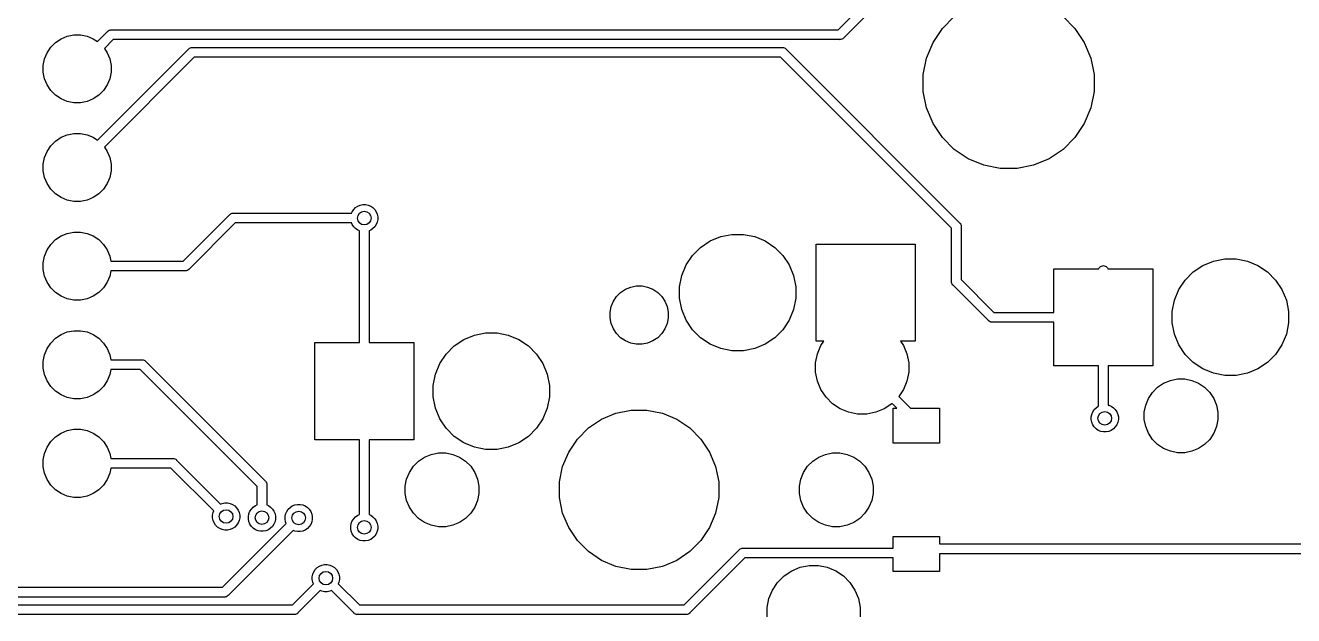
# Model space of a CAD drawing. Extents: x 70 to 347, y -163 to -55.
# Drawn here: x 87.84 to 120.53, y -89.68 to -74.47 of the extents above; entities that cross this region are included whole.
import ezdxf

# ---------------------------------------------------------------- set-up
doc = ezdxf.new("R2010")
doc.units = 0
doc.layers.add('BLACK', color=7, linetype='CONTINUOUS')

msp = doc.modelspace()

# ---------------------------------------------------------------- linework, layer by layer
at = {"layer": 'BLACK', "linetype": 'CONTINUOUS'}
for p, q in [((108.784, -74.5924), (110.399, -72.9772)), ((110.543, -73.1862), (108.928, -74.8014)), ((111.474, -74.5563), (111.78, -74.2498)), ((114.585, -74.2498), (114.891, -74.5563)), ((88.6128, -74.913), (88.7563, -74.8171)), ((88.7563, -74.8171), (88.9158, -74.7511)), ((88.9158, -74.7511), (89.0851, -74.7174)), ((89.0851, -74.7174), (89.2577, -74.7174)), ((89.2577, -74.7174), (89.427, -74.7511)), ((89.427, -74.7511), (89.5865, -74.8171)), ((89.5865, -74.8171), (89.6972, -74.8911)), ((89.6972, -74.8911), (89.955, -74.6333)), ((90.0995, -74.8424), (89.874, -75.0679)), ((89.955, -74.6333), (89.9589, -74.6286)), ((89.9589, -74.6286), (89.9636, -74.6247)), ((89.9636, -74.6247), (89.9779, -74.613)), ((89.9636, -74.6247), (89.9636, -74.6247)), ((89.9779, -74.613), (89.9996, -74.6014)), ((89.9779, -74.613), (89.9779, -74.613)), ((89.9779, -74.613), (89.9779, -74.613)), ((89.9996, -74.6014), (90.0232, -74.5942)), ((90.0232, -74.5942), (90.0416, -74.5924)), ((90.0416, -74.5924), (90.0477, -74.5918)), ((90.0416, -74.5924), (90.0416, -74.5924)), ((90.0477, -74.5918), (90.0538, -74.5924)), ((90.0538, -74.5924), (108.784, -74.5924)), ((108.829, -74.8424), (90.0995, -74.8424)), ((108.835, -74.843), (108.829, -74.8424)), ((108.842, -74.8424), (108.835, -74.843)), ((108.86, -74.8406), (108.842, -74.8424)), ((108.842, -74.8424), (108.842, -74.8424)), ((108.883, -74.8334), (108.86, -74.8406)), ((108.905, -74.8218), (108.883, -74.8334)), ((108.924, -74.8062), (108.905, -74.8218)), ((108.928, -74.8014), (108.924, -74.8062)), ((111.233, -74.9166), (111.474, -74.5563)), ((114.891, -74.5563), (115.132, -74.9166)), ((88.3288, -75.3381), (88.3948, -75.1786)), ((88.3948, -75.1786), (88.4907, -75.0351)), ((88.4907, -75.0351), (88.6128, -74.913)), ((89.6972, -77.4311), (92.045, -75.0834)), ((89.874, -75.0679), (89.948, -75.1786)), ((89.948, -75.1786), (90.014, -75.3381)), ((92.045, -75.0834), (92.0489, -75.0786)), ((92.0489, -75.0786), (92.0536, -75.0747)), ((92.0536, -75.0747), (92.0679, -75.063)), ((92.0536, -75.0747), (92.0536, -75.0747)), ((92.0679, -75.063), (92.0896, -75.0514)), ((92.0896, -75.0514), (92.1132, -75.0442)), ((92.1132, -75.0442), (92.1316, -75.0424)), ((92.1316, -75.0424), (92.1377, -75.0418)), ((92.1316, -75.0424), (92.1316, -75.0424)), ((92.1377, -75.0418), (92.1438, -75.0424)), ((92.1438, -75.0424), (107.345, -75.0424)), ((107.345, -75.0424), (107.352, -75.0418)), ((107.352, -75.0418), (107.358, -75.0424)), ((107.358, -75.0424), (107.358, -75.0424)), ((107.358, -75.0424), (107.376, -75.0442)), ((107.376, -75.0442), (107.4, -75.0514)), ((107.4, -75.0514), (107.421, -75.063)), ((107.421, -75.063), (107.44, -75.0786)), ((107.44, -75.0786), (107.444, -75.0834)), ((107.444, -75.0834), (111.917, -79.5557)), ((111.067, -75.317), (111.233, -74.9166)), ((115.132, -74.9166), (115.298, -75.317)), ((88.2951, -75.5074), (88.3288, -75.3381)), ((88.2951, -75.68), (88.2951, -75.5074)), ((92.1895, -75.2924), (89.874, -77.6079)), ((90.014, -75.3381), (90.0477, -75.5074)), ((90.0477, -75.5074), (90.0477, -75.68)), ((107.3, -75.2924), (92.1895, -75.2924)), ((111.708, -79.7002), (107.3, -75.2924)), ((110.982, -75.742), (111.067, -75.317)), ((115.298, -75.317), (115.382, -75.742)), ((88.3288, -75.8493), (88.2951, -75.68)), ((90.0477, -75.68), (90.014, -75.8493)), ((110.982, -76.1754), (110.982, -75.742)), ((115.382, -75.742), (115.382, -76.1754)), ((88.3948, -76.0088), (88.3288, -75.8493)), ((88.4907, -76.1523), (88.3948, -76.0088)), ((88.6128, -76.2744), (88.4907, -76.1523)), ((89.8521, -76.1523), (89.73, -76.2744)), ((89.948, -76.0088), (89.8521, -76.1523)), ((90.014, -75.8493), (89.948, -76.0088)), ((88.7563, -76.3703), (88.6128, -76.2744)), ((88.9158, -76.4363), (88.7563, -76.3703)), ((89.0851, -76.47), (88.9158, -76.4363)), ((89.2577, -76.47), (89.0851, -76.47)), ((89.427, -76.4363), (89.2577, -76.47)), ((89.5865, -76.3703), (89.427, -76.4363)), ((89.73, -76.2744), (89.5865, -76.3703)), ((111.067, -76.6004), (110.982, -76.1754)), ((115.382, -76.1754), (115.298, -76.6004)), ((111.233, -77.0008), (111.067, -76.6004)), ((115.298, -76.6004), (115.132, -77.0008)), ((111.474, -77.3611), (111.233, -77.0008)), ((115.132, -77.0008), (114.891, -77.3611)), ((88.4907, -77.5751), (88.6128, -77.453)), ((88.6128, -77.453), (88.7563, -77.3571)), ((88.7563, -77.3571), (88.9158, -77.2911)), ((88.9158, -77.2911), (89.0851, -77.2574)), ((89.0851, -77.2574), (89.2577, -77.2574)), ((89.2577, -77.2574), (89.427, -77.2911)), ((89.427, -77.2911), (89.5865, -77.3571)), ((89.5865, -77.3571), (89.6972, -77.4311)), ((111.78, -77.6676), (111.474, -77.3611)), ((114.891, -77.3611), (114.585, -77.6676)), ((88.3288, -77.8781), (88.3948, -77.7186)), ((88.3948, -77.7186), (88.4907, -77.5751)), ((89.874, -77.6079), (89.948, -77.7186)), ((89.948, -77.7186), (90.014, -77.8781)), ((112.14, -77.9083), (111.78, -77.6676)), ((114.585, -77.6676), (114.224, -77.9083)), ((88.2951, -78.0474), (88.3288, -77.8781)), ((88.2951, -78.22), (88.2951, -78.0474)), ((90.014, -77.8781), (90.0477, -78.0474)), ((90.0477, -78.0474), (90.0477, -78.22)), ((112.541, -78.0742), (112.14, -77.9083)), ((112.966, -78.1587), (112.541, -78.0742)), ((113.824, -78.0742), (113.399, -78.1587)), ((114.224, -77.9083), (113.824, -78.0742)), ((88.3288, -78.3893), (88.2951, -78.22)), ((88.3948, -78.5488), (88.3288, -78.3893)), ((90.014, -78.3893), (89.948, -78.5488)), ((90.0477, -78.22), (90.014, -78.3893)), ((113.399, -78.1587), (112.966, -78.1587)), ((88.4907, -78.6923), (88.3948, -78.5488)), ((88.6128, -78.8144), (88.4907, -78.6923)), ((89.8521, -78.6923), (89.73, -78.8144)), ((89.948, -78.5488), (89.8521, -78.6923)), ((88.7563, -78.9103), (88.6128, -78.8144)), ((88.9158, -78.9763), (88.7563, -78.9103)), ((89.0851, -79.01), (88.9158, -78.9763)), ((89.2577, -79.01), (89.0851, -79.01)), ((89.427, -78.9763), (89.2577, -79.01)), ((89.5865, -78.9103), (89.427, -78.9763)), ((89.73, -78.8144), (89.5865, -78.9103)), ((96.4066, -79.1281), (96.4703, -79.1017)), ((96.4703, -79.1017), (96.5379, -79.0883)), ((96.5379, -79.0883), (96.6069, -79.0883)), ((96.6069, -79.0883), (96.6745, -79.1017)), ((96.6745, -79.1017), (96.7382, -79.1281)), ((91.9056, -80.5487), (93.1001, -79.3542)), ((93.1001, -79.3542), (93.104, -79.3494)), ((93.104, -79.3494), (93.1087, -79.3455)), ((93.1087, -79.3455), (93.123, -79.3338)), ((93.1087, -79.3455), (93.1087, -79.3455)), ((93.123, -79.3338), (93.1447, -79.3222)), ((93.1447, -79.3222), (93.1683, -79.3151)), ((93.1683, -79.3151), (93.1867, -79.3133)), ((93.1867, -79.3133), (93.1928, -79.3126)), ((93.1867, -79.3133), (93.1867, -79.3133)), ((93.1928, -79.3126), (93.1989, -79.3133)), ((93.1989, -79.3133), (96.2453, -79.3133)), ((96.2453, -79.3133), (96.2622, -79.2725)), ((96.2622, -79.2725), (96.3005, -79.2151)), ((96.3005, -79.2151), (96.3493, -79.1664)), ((96.3493, -79.1664), (96.4066, -79.1281)), ((96.7382, -79.1281), (96.7955, -79.1664)), ((96.7955, -79.1664), (96.8443, -79.2151)), ((96.8443, -79.2151), (96.8826, -79.2725)), ((96.8826, -79.2725), (96.9089, -79.3362)), ((96.9089, -79.3362), (96.9224, -79.4038)), ((96.9224, -79.4038), (96.9224, -79.4727)), ((93.2446, -79.5633), (92.0501, -80.7577)), ((96.2453, -79.5633), (93.2446, -79.5633)), ((96.2622, -79.604), (96.2453, -79.5633)), ((96.3005, -79.6614), (96.2622, -79.604)), ((96.3493, -79.7101), (96.3005, -79.6614)), ((96.4066, -79.7484), (96.3493, -79.7101)), ((96.4474, -79.7653), (96.4066, -79.7484)), ((96.7382, -79.7484), (96.6974, -79.7653)), ((96.7955, -79.7101), (96.7382, -79.7484)), ((96.8443, -79.6614), (96.7955, -79.7101)), ((96.8826, -79.604), (96.8443, -79.6614)), ((96.9089, -79.5403), (96.8826, -79.604)), ((96.9224, -79.4727), (96.9089, -79.5403)), ((111.708, -81.0673), (111.708, -79.7002)), ((111.917, -79.5557), (111.921, -79.5596)), ((111.921, -79.5596), (111.925, -79.5644)), ((111.925, -79.5644), (111.937, -79.5787)), ((111.937, -79.5787), (111.939, -79.5826)), ((111.939, -79.5826), (111.949, -79.6004)), ((111.949, -79.6004), (111.956, -79.6239)), ((111.956, -79.6239), (111.958, -79.6423)), ((111.958, -79.6423), (111.958, -79.6423)), ((111.958, -79.6423), (111.958, -79.6485)), ((111.958, -79.6485), (111.958, -79.6546)), ((111.958, -79.6546), (111.958, -81.0217)), ((88.4907, -80.1151), (88.6128, -79.993)), ((88.6128, -79.993), (88.7563, -79.8971)), ((88.7563, -79.8971), (88.9158, -79.8311)), ((88.9158, -79.8311), (89.0851, -79.7974)), ((89.0851, -79.7974), (89.2577, -79.7974)), ((89.2577, -79.7974), (89.427, -79.8311)), ((89.427, -79.8311), (89.5865, -79.8971)), ((89.5865, -79.8971), (89.73, -79.993)), ((89.73, -79.993), (89.8521, -80.1151)), ((96.4474, -82.6462), (96.4474, -79.7653)), ((96.6974, -79.7653), (96.6974, -82.6462)), ((105.241, -80.1911), (105.487, -80.0269)), ((105.487, -80.0269), (105.76, -79.9138)), ((105.76, -79.9138), (106.05, -79.8562)), ((106.05, -79.8562), (106.345, -79.8562)), ((106.345, -79.8562), (106.635, -79.9138)), ((106.635, -79.9138), (106.908, -80.0269)), ((106.908, -80.0269), (107.154, -80.1911)), ((88.3288, -80.4181), (88.3948, -80.2586)), ((88.3948, -80.2586), (88.4907, -80.1151)), ((89.8521, -80.1151), (89.948, -80.2586)), ((89.948, -80.2586), (90.014, -80.4181)), ((104.868, -80.6457), (105.032, -80.4)), ((105.032, -80.4), (105.241, -80.1911)), ((107.154, -80.1911), (107.363, -80.4)), ((107.363, -80.4), (107.527, -80.6457)), ((108.224, -82.6062), (108.224, -80.1062)), ((108.224, -80.1062), (110.774, -80.1062)), ((110.774, -80.1062), (110.774, -82.6062)), ((88.2951, -80.5874), (88.3288, -80.4181)), ((88.2951, -80.76), (88.2951, -80.5874)), ((90.014, -80.4181), (90.04, -80.5487)), ((90.04, -80.5487), (91.9056, -80.5487)), ((104.755, -80.9187), (104.868, -80.6457)), ((107.527, -80.6457), (107.64, -80.9187)), ((114.347, -81.8662), (114.347, -80.7412)), ((114.347, -80.7412), (115.506, -80.7412)), ((115.506, -80.7402), (115.518, -80.7185)), ((115.506, -80.7412), (115.506, -80.7402)), ((115.518, -80.7185), (115.534, -80.6994)), ((115.534, -80.6994), (115.553, -80.6838)), ((115.553, -80.6838), (115.574, -80.6722)), ((115.574, -80.6722), (115.598, -80.6651)), ((115.598, -80.6651), (115.622, -80.6626)), ((115.622, -80.6626), (115.647, -80.6651)), ((115.647, -80.6651), (115.67, -80.6722)), ((115.67, -80.6722), (115.692, -80.6838)), ((115.692, -80.6838), (115.711, -80.6994)), ((115.711, -80.6994), (115.727, -80.7185)), ((115.727, -80.7185), (115.738, -80.7402)), ((115.738, -80.7402), (115.739, -80.7412)), ((115.739, -80.7412), (116.897, -80.7412)), ((116.897, -80.7412), (116.897, -83.2412)), ((117.941, -80.8261), (118.187, -80.6619)), ((118.187, -80.6619), (118.46, -80.5488)), ((118.46, -80.5488), (118.75, -80.4912)), ((118.75, -80.4912), (119.045, -80.4912)), ((119.045, -80.4912), (119.335, -80.5488)), ((119.335, -80.5488), (119.608, -80.6619)), ((119.608, -80.6619), (119.854, -80.8261)), ((88.3288, -80.9293), (88.2951, -80.76)), ((88.3948, -81.0888), (88.3288, -80.9293)), ((90.014, -80.9293), (89.948, -81.0888)), ((90.04, -80.7987), (90.014, -80.9293)), ((91.9512, -80.7987), (90.04, -80.7987)), ((91.9573, -80.7993), (91.9512, -80.7987)), ((91.9635, -80.7987), (91.9573, -80.7993)), ((91.9818, -80.7969), (91.9635, -80.7987)), ((91.9635, -80.7987), (91.9635, -80.7987)), ((92.0054, -80.7897), (91.9818, -80.7969)), ((92.0271, -80.7781), (92.0054, -80.7897)), ((92.0462, -80.7625), (92.0271, -80.7781)), ((92.0501, -80.7577), (92.0462, -80.7625)), ((104.697, -81.2085), (104.755, -80.9187)), ((107.64, -80.9187), (107.697, -81.2085)), ((111.707, -81.0735), (111.708, -81.0673)), ((111.958, -81.0217), (112.802, -81.8662)), ((117.568, -81.2807), (117.732, -81.035)), ((117.732, -81.035), (117.941, -80.8261)), ((119.854, -80.8261), (120.063, -81.035)), ((120.063, -81.035), (120.227, -81.2807)), ((88.4907, -81.2323), (88.3948, -81.0888)), ((88.6128, -81.3544), (88.4907, -81.2323)), ((88.7563, -81.4503), (88.6128, -81.3544)), ((89.73, -81.3544), (89.5865, -81.4503)), ((89.8521, -81.2323), (89.73, -81.3544)), ((89.948, -81.0888), (89.8521, -81.2323)), ((103.075, -81.4581), (103.179, -81.3536)), ((103.179, -81.3536), (103.302, -81.2716)), ((103.302, -81.2716), (103.439, -81.215)), ((103.439, -81.215), (103.584, -81.1862)), ((103.584, -81.1862), (103.731, -81.1862)), ((103.731, -81.1862), (103.876, -81.215)), ((103.876, -81.215), (104.013, -81.2716)), ((104.013, -81.2716), (104.135, -81.3536)), ((104.135, -81.3536), (104.24, -81.4581)), ((104.697, -81.5039), (104.697, -81.2085)), ((107.697, -81.2085), (107.697, -81.5039)), ((111.708, -81.0796), (111.707, -81.0735)), ((111.709, -81.098), (111.708, -81.0796)), ((111.708, -81.0796), (111.708, -81.0796)), ((111.717, -81.1215), (111.709, -81.098)), ((111.728, -81.1432), (111.717, -81.1215)), ((111.744, -81.1623), (111.728, -81.1432)), ((111.749, -81.1662), (111.744, -81.1623)), ((112.658, -82.0753), (111.749, -81.1662)), ((117.455, -81.5537), (117.568, -81.2807)), ((120.227, -81.2807), (120.34, -81.5537)), ((88.9158, -81.5163), (88.7563, -81.4503)), ((89.0851, -81.55), (88.9158, -81.5163)), ((89.2577, -81.55), (89.0851, -81.55)), ((89.427, -81.5163), (89.2577, -81.55)), ((89.5865, -81.4503), (89.427, -81.5163)), ((102.907, -81.8623), (102.936, -81.7174)), ((102.936, -81.7174), (102.993, -81.5809)), ((102.993, -81.5809), (103.075, -81.4581)), ((104.24, -81.4581), (104.322, -81.5809)), ((104.322, -81.5809), (104.379, -81.7174)), ((104.379, -81.7174), (104.407, -81.8623)), ((104.755, -81.7937), (104.697, -81.5039)), ((107.697, -81.5039), (107.64, -81.7937)), ((117.397, -81.8435), (117.455, -81.5537)), ((120.34, -81.5537), (120.397, -81.8435)), ((102.907, -82.0101), (102.907, -81.8623)), ((102.936, -82.155), (102.907, -82.0101)), ((104.407, -82.0101), (104.379, -82.155)), ((104.407, -81.8623), (104.407, -82.0101)), ((104.868, -82.0667), (104.755, -81.7937)), ((107.64, -81.7937), (107.527, -82.0667)), ((112.802, -81.8662), (114.347, -81.8662)), ((117.397, -82.1389), (117.397, -81.8435)), ((120.397, -81.8435), (120.397, -82.1389)), ((88.7563, -82.4371), (88.9158, -82.3711)), ((88.9158, -82.3711), (89.0851, -82.3374)), ((89.0851, -82.3374), (89.2577, -82.3374)), ((89.2577, -82.3374), (89.427, -82.3711)), ((89.427, -82.3711), (89.5865, -82.4371)), ((102.993, -82.2915), (102.936, -82.155)), ((103.075, -82.4143), (102.993, -82.2915)), ((104.322, -82.2915), (104.24, -82.4143)), ((104.379, -82.155), (104.322, -82.2915)), ((105.032, -82.3124), (104.868, -82.0667)), ((105.241, -82.5213), (105.032, -82.3124)), ((107.363, -82.3124), (107.154, -82.5213)), ((107.527, -82.0667), (107.363, -82.3124)), ((112.662, -82.08), (112.658, -82.0753)), ((112.666, -82.0839), (112.662, -82.08)), ((112.681, -82.0956), (112.666, -82.0839)), ((112.666, -82.0839), (112.666, -82.0839)), ((112.702, -82.1072), (112.681, -82.0956)), ((112.726, -82.1144), (112.702, -82.1072)), ((112.744, -82.1162), (112.726, -82.1144)), ((112.75, -82.1168), (112.744, -82.1162)), ((112.744, -82.1162), (112.744, -82.1162)), ((112.756, -82.1162), (112.75, -82.1168)), ((114.347, -82.1162), (112.756, -82.1162)), ((114.347, -83.2412), (114.347, -82.1162)), ((117.455, -82.4287), (117.397, -82.1389)), ((120.397, -82.1389), (120.34, -82.4287)), ((88.3948, -82.7986), (88.4907, -82.6551)), ((88.4907, -82.6551), (88.6128, -82.533)), ((88.6128, -82.533), (88.7563, -82.4371)), ((89.5865, -82.4371), (89.73, -82.533)), ((89.73, -82.533), (89.8521, -82.6551)), ((89.8521, -82.6551), (89.948, -82.7986)), ((95.2974, -85.1462), (95.2974, -82.6462)), ((95.2974, -82.6462), (96.4474, -82.6462)), ((96.6974, -82.6462), (97.8474, -82.6462)), ((97.8474, -82.6462), (97.8474, -85.1462)), ((98.8912, -82.7311), (99.1369, -82.5669)), ((99.1369, -82.5669), (99.4099, -82.4538)), ((99.4099, -82.4538), (99.6997, -82.3962)), ((99.6997, -82.3962), (99.9951, -82.3962)), ((99.9951, -82.3962), (100.285, -82.4538)), ((100.285, -82.4538), (100.558, -82.5669)), ((100.558, -82.5669), (100.804, -82.7311)), ((103.179, -82.5188), (103.075, -82.4143)), ((103.302, -82.6008), (103.179, -82.5188)), ((103.439, -82.6574), (103.302, -82.6008)), ((103.584, -82.6862), (103.439, -82.6574)), ((103.731, -82.6862), (103.584, -82.6862)), ((103.876, -82.6574), (103.731, -82.6862)), ((104.013, -82.6008), (103.876, -82.6574)), ((104.135, -82.5188), (104.013, -82.6008)), ((104.24, -82.4143), (104.135, -82.5188)), ((105.487, -82.6855), (105.241, -82.5213)), ((105.76, -82.7986), (105.487, -82.6855)), ((106.908, -82.6855), (106.635, -82.7986)), ((107.154, -82.5213), (106.908, -82.6855)), ((108.419, -82.6062), (108.224, -82.6062)), ((108.344, -82.7178), (108.419, -82.6062)), ((110.774, -82.6062), (110.396, -82.6062)), ((110.396, -82.6062), (110.471, -82.7178)), ((117.568, -82.7017), (117.455, -82.4287)), ((117.732, -82.9474), (117.568, -82.7017)), ((120.227, -82.7017), (120.063, -82.9474)), ((120.34, -82.4287), (120.227, -82.7017)), ((88.2951, -83.1274), (88.3288, -82.9581)), ((88.3288, -82.9581), (88.3948, -82.7986)), ((89.948, -82.7986), (90.014, -82.9581)), ((90.014, -82.9581), (90.04, -83.0887)), ((98.5181, -83.1857), (98.6823, -82.94)), ((98.6823, -82.94), (98.8912, -82.7311)), ((100.804, -82.7311), (101.013, -82.94)), ((101.013, -82.94), (101.177, -83.1857)), ((106.05, -82.8562), (105.76, -82.7986)), ((106.345, -82.8562), (106.05, -82.8562)), ((106.635, -82.7986), (106.345, -82.8562)), ((108.207, -83.168), (108.254, -82.9362)), ((108.254, -82.9362), (108.344, -82.7178)), ((110.471, -82.7178), (110.561, -82.9362)), ((110.561, -82.9362), (110.607, -83.168)), ((117.941, -83.1563), (117.732, -82.9474)), ((120.063, -82.9474), (119.854, -83.1563)), ((88.2951, -83.3), (88.2951, -83.1274)), ((88.3288, -83.4693), (88.2951, -83.3)), ((90.04, -83.3387), (90.014, -83.4693)), ((90.04, -83.0887), (90.8417, -83.0887)), ((90.7961, -83.3387), (90.04, -83.3387)), ((93.8104, -86.353), (90.7961, -83.3387)), ((90.8417, -83.0887), (90.8478, -83.0881)), ((90.8478, -83.0881), (90.854, -83.0887)), ((90.854, -83.0887), (90.854, -83.0887)), ((90.854, -83.0887), (90.8724, -83.0905)), ((90.8724, -83.0905), (90.8959, -83.0977)), ((90.8959, -83.0977), (90.9176, -83.1093)), ((90.9176, -83.1093), (90.9367, -83.1249)), ((90.9367, -83.1249), (90.9406, -83.1297)), ((90.9406, -83.1297), (94.0194, -86.2085)), ((98.405, -83.4587), (98.5181, -83.1857)), ((101.177, -83.1857), (101.29, -83.4587)), ((108.207, -83.4044), (108.207, -83.168)), ((110.607, -83.168), (110.607, -83.4044)), ((115.497, -83.2412), (114.347, -83.2412)), ((115.497, -84.2828), (115.497, -83.2412)), ((116.897, -83.2412), (115.747, -83.2412)), ((115.747, -83.2412), (115.747, -84.2554)), ((118.187, -83.3205), (117.941, -83.1563)), ((118.46, -83.4336), (118.187, -83.3205)), ((119.608, -83.3205), (119.335, -83.4336)), ((119.854, -83.1563), (119.608, -83.3205)), ((88.3948, -83.6288), (88.3288, -83.4693)), ((88.4907, -83.7723), (88.3948, -83.6288)), ((89.948, -83.6288), (89.8521, -83.7723)), ((90.014, -83.4693), (89.948, -83.6288)), ((98.3474, -83.7485), (98.405, -83.4587)), ((101.29, -83.4587), (101.347, -83.7485)), ((108.254, -83.6362), (108.207, -83.4044)), ((108.344, -83.8546), (108.254, -83.6362)), ((110.561, -83.6362), (110.471, -83.8546)), ((110.607, -83.4044), (110.561, -83.6362)), ((117.177, -83.6893), (117.35, -83.6177)), ((117.35, -83.6177), (117.534, -83.5812)), ((117.534, -83.5812), (117.721, -83.5812)), ((117.721, -83.5812), (117.905, -83.6177)), ((117.905, -83.6177), (118.077, -83.6893)), ((118.75, -83.4912), (118.46, -83.4336)), ((119.045, -83.4912), (118.75, -83.4912)), ((119.335, -83.4336), (119.045, -83.4912)), ((88.6128, -83.8944), (88.4907, -83.7723)), ((88.7563, -83.9903), (88.6128, -83.8944)), ((88.9158, -84.0563), (88.7563, -83.9903)), ((89.5865, -83.9903), (89.427, -84.0563)), ((89.73, -83.8944), (89.5865, -83.9903)), ((89.8521, -83.7723), (89.73, -83.8944)), ((98.3474, -84.0439), (98.3474, -83.7485)), ((101.347, -83.7485), (101.347, -84.0439)), ((108.475, -84.0512), (108.344, -83.8546)), ((110.471, -83.8546), (110.351, -84.0341)), ((116.786, -84.0812), (116.889, -83.9256)), ((116.889, -83.9256), (117.022, -83.7933)), ((117.022, -83.7933), (117.177, -83.6893)), ((118.077, -83.6893), (118.233, -83.7933)), ((118.233, -83.7933), (118.365, -83.9256)), ((118.365, -83.9256), (118.469, -84.0812)), ((89.0851, -84.09), (88.9158, -84.0563)), ((89.2577, -84.09), (89.0851, -84.09)), ((89.427, -84.0563), (89.2577, -84.09)), ((98.405, -84.3337), (98.3474, -84.0439)), ((98.5181, -84.6067), (98.405, -84.3337)), ((101.29, -84.3337), (101.177, -84.6067)), ((101.347, -84.0439), (101.29, -84.3337)), ((108.642, -84.2183), (108.475, -84.0512)), ((108.839, -84.3496), (108.642, -84.2183)), ((110.172, -84.2183), (109.976, -84.3496)), ((110.177, -84.2137), (110.172, -84.2183)), ((110.299, -84.3362), (110.177, -84.2137)), ((110.201, -85.2362), (110.201, -84.3362)), ((110.201, -84.3362), (110.299, -84.3362)), ((110.351, -84.0341), (110.653, -84.3362)), ((110.653, -84.3362), (111.401, -84.3362)), ((111.401, -84.3362), (111.401, -85.2362)), ((115.387, -84.3716), (115.436, -84.3228)), ((115.436, -84.3228), (115.493, -84.2845)), ((115.493, -84.2845), (115.497, -84.2828)), ((115.747, -84.2554), (115.761, -84.2582)), ((115.761, -84.2582), (115.825, -84.2845)), ((115.825, -84.2845), (115.882, -84.3228)), ((115.882, -84.3228), (115.931, -84.3716)), ((116.677, -84.4376), (116.714, -84.2541)), ((116.714, -84.2541), (116.786, -84.0812)), ((118.469, -84.0812), (118.541, -84.2541)), ((118.541, -84.2541), (118.577, -84.4376)), ((98.6823, -84.8524), (98.5181, -84.6067)), ((101.177, -84.6067), (101.013, -84.8524)), ((102.351, -84.8439), (102.686, -84.6195)), ((102.686, -84.6195), (103.059, -84.465)), ((103.059, -84.465), (103.455, -84.3862)), ((103.455, -84.3862), (103.859, -84.3862)), ((103.859, -84.3862), (104.255, -84.465)), ((104.255, -84.465), (104.628, -84.6195)), ((104.628, -84.6195), (104.964, -84.8439)), ((109.057, -84.4401), (108.839, -84.3496)), ((109.289, -84.4862), (109.057, -84.4401)), ((109.526, -84.4862), (109.289, -84.4862)), ((109.757, -84.4401), (109.526, -84.4862)), ((109.976, -84.3496), (109.757, -84.4401)), ((115.309, -84.5602), (115.322, -84.4926)), ((115.309, -84.6292), (115.309, -84.5602)), ((115.322, -84.6968), (115.309, -84.6292)), ((115.322, -84.4926), (115.349, -84.4289)), ((115.349, -84.4289), (115.387, -84.3716)), ((115.931, -84.3716), (115.969, -84.4289)), ((115.969, -84.4289), (115.995, -84.4926)), ((115.995, -84.4926), (116.009, -84.5602)), ((116.009, -84.6292), (115.995, -84.6968)), ((116.009, -84.5602), (116.009, -84.6292)), ((116.677, -84.6248), (116.677, -84.4376)), ((116.714, -84.8083), (116.677, -84.6248)), ((118.577, -84.6248), (118.541, -84.8083)), ((118.577, -84.4376), (118.577, -84.6248)), ((88.6128, -85.073), (88.7563, -84.9771)), ((88.7563, -84.9771), (88.9158, -84.9111)), ((88.9158, -84.9111), (89.0851, -84.8774)), ((89.0851, -84.8774), (89.2577, -84.8774)), ((89.2577, -84.8774), (89.427, -84.9111)), ((89.427, -84.9111), (89.5865, -84.9771)), ((89.5865, -84.9771), (89.73, -85.073)), ((98.8912, -85.0613), (98.6823, -84.8524)), ((101.013, -84.8524), (100.804, -85.0613)), ((102.065, -85.1294), (102.351, -84.8439)), ((104.964, -84.8439), (105.25, -85.1294)), ((115.349, -84.7605), (115.322, -84.6968)), ((115.387, -84.8178), (115.349, -84.7605)), ((115.436, -84.8666), (115.387, -84.8178)), ((115.493, -84.9049), (115.436, -84.8666)), ((115.557, -84.9313), (115.493, -84.9049)), ((115.624, -84.9447), (115.557, -84.9313)), ((115.693, -84.9447), (115.624, -84.9447)), ((115.761, -84.9313), (115.693, -84.9447)), ((115.825, -84.9049), (115.761, -84.9313)), ((115.882, -84.8666), (115.825, -84.9049)), ((115.931, -84.8178), (115.882, -84.8666)), ((115.969, -84.7605), (115.931, -84.8178)), ((115.995, -84.6968), (115.969, -84.7605)), ((116.786, -84.9812), (116.714, -84.8083)), ((116.889, -85.1368), (116.786, -84.9812)), ((118.469, -84.9812), (118.365, -85.1368)), ((118.541, -84.8083), (118.469, -84.9812)), ((88.3948, -85.3386), (88.4907, -85.1951)), ((88.4907, -85.1951), (88.6128, -85.073)), ((89.73, -85.073), (89.8521, -85.1951)), ((89.8521, -85.1951), (89.948, -85.3386)), ((96.4474, -85.1462), (95.2974, -85.1462)), ((96.4474, -87.0759), (96.4474, -85.1462)), ((97.8474, -85.1462), (96.6974, -85.1462)), ((96.6974, -85.1462), (96.6974, -87.0759)), ((99.1369, -85.2255), (98.8912, -85.0613)), ((99.4099, -85.3386), (99.1369, -85.2255)), ((100.558, -85.2255), (100.285, -85.3386)), ((100.804, -85.0613), (100.558, -85.2255)), ((101.841, -85.4652), (102.065, -85.1294)), ((105.25, -85.1294), (105.474, -85.4652)), ((111.401, -85.2362), (110.201, -85.2362)), ((117.022, -85.2691), (116.889, -85.1368)), ((117.177, -85.3731), (117.022, -85.2691)), ((118.233, -85.2691), (118.077, -85.3731)), ((118.365, -85.1368), (118.233, -85.2691)), ((88.2951, -85.6674), (88.3288, -85.4981)), ((88.3288, -85.4981), (88.3948, -85.3386)), ((89.948, -85.3386), (90.014, -85.4981)), ((90.014, -85.4981), (90.04, -85.6287)), ((90.04, -85.6287), (91.6357, -85.6287)), ((91.6357, -85.6287), (91.6418, -85.6281)), ((91.6418, -85.6281), (91.648, -85.6287)), ((91.648, -85.6287), (91.648, -85.6287)), ((91.648, -85.6287), (91.6663, -85.6305)), ((91.6663, -85.6305), (91.6899, -85.6377)), ((91.6899, -85.6377), (91.7116, -85.6493)), ((97.9718, -85.6983), (98.1274, -85.5943)), ((98.1274, -85.5943), (98.3003, -85.5227)), ((98.3003, -85.5227), (98.4838, -85.4862)), ((98.4838, -85.4862), (98.671, -85.4862)), ((98.671, -85.4862), (98.8545, -85.5227)), ((98.8545, -85.5227), (99.0274, -85.5943)), ((99.0274, -85.5943), (99.183, -85.6983)), ((99.6997, -85.3962), (99.4099, -85.3386)), ((99.9951, -85.3962), (99.6997, -85.3962)), ((100.285, -85.3386), (99.9951, -85.3962)), ((101.686, -85.8382), (101.841, -85.4652)), ((105.474, -85.4652), (105.629, -85.8382)), ((108.132, -85.6983), (108.287, -85.5943)), ((108.287, -85.5943), (108.46, -85.5227)), ((108.46, -85.5227), (108.644, -85.4862)), ((108.644, -85.4862), (108.831, -85.4862)), ((108.831, -85.4862), (109.015, -85.5227)), ((109.015, -85.5227), (109.187, -85.5943)), ((109.187, -85.5943), (109.343, -85.6983)), ((117.35, -85.4447), (117.177, -85.3731)), ((117.534, -85.4812), (117.35, -85.4447)), ((117.721, -85.4812), (117.534, -85.4812)), ((117.905, -85.4447), (117.721, -85.4812)), ((118.077, -85.3731), (117.905, -85.4447)), ((88.2951, -85.84), (88.2951, -85.6674)), ((88.3288, -86.0093), (88.2951, -85.84)), ((90.04, -85.8787), (90.014, -86.0093)), ((91.5901, -85.8787), (90.04, -85.8787)), ((92.6916, -86.9803), (91.5901, -85.8787)), ((91.7116, -85.6493), (91.7306, -85.6649)), ((91.7306, -85.6649), (91.7346, -85.6697)), ((91.7346, -85.6697), (92.8684, -86.8035)), ((97.7355, -85.9862), (97.8395, -85.8306)), ((97.8395, -85.8306), (97.9718, -85.6983)), ((99.183, -85.6983), (99.3153, -85.8306)), ((99.3153, -85.8306), (99.4193, -85.9862)), ((101.607, -86.2343), (101.686, -85.8382)), ((105.629, -85.8382), (105.707, -86.2343)), ((107.896, -85.9862), (107.999, -85.8306)), ((107.999, -85.8306), (108.132, -85.6983)), ((109.343, -85.6983), (109.475, -85.8306)), ((109.475, -85.8306), (109.579, -85.9862)), ((88.3948, -86.1688), (88.3288, -86.0093)), ((88.4907, -86.3123), (88.3948, -86.1688)), ((89.948, -86.1688), (89.8521, -86.3123)), ((90.014, -86.0093), (89.948, -86.1688)), ((94.0194, -86.2085), (94.0242, -86.2124)), ((94.0242, -86.2124), (94.0281, -86.2172)), ((94.0281, -86.2172), (94.0281, -86.2172)), ((94.0281, -86.2172), (94.038, -86.2293)), ((94.038, -86.2293), (94.0398, -86.2314)), ((94.0398, -86.2314), (94.0514, -86.2532)), ((94.0514, -86.2532), (94.0586, -86.2767)), ((94.0586, -86.2767), (94.0604, -86.2951)), ((94.0604, -86.2951), (94.0604, -86.2951)), ((94.0604, -86.2951), (94.061, -86.3012)), ((94.061, -86.3012), (94.0604, -86.3074)), ((97.6274, -86.3426), (97.6639, -86.1591)), ((97.6639, -86.1591), (97.7355, -85.9862)), ((99.4193, -85.9862), (99.4909, -86.1591)), ((99.4909, -86.1591), (99.5274, -86.3426)), ((101.607, -86.6381), (101.607, -86.2343)), ((105.707, -86.2343), (105.707, -86.6381)), ((107.787, -86.3426), (107.824, -86.1591)), ((107.824, -86.1591), (107.896, -85.9862)), ((109.579, -85.9862), (109.651, -86.1591)), ((109.651, -86.1591), (109.687, -86.3426)), ((88.6128, -86.4344), (88.4907, -86.3123)), ((88.7563, -86.5303), (88.6128, -86.4344)), ((88.9158, -86.5963), (88.7563, -86.5303)), ((89.0851, -86.63), (88.9158, -86.5963)), ((89.427, -86.5963), (89.2577, -86.63)), ((89.5865, -86.5303), (89.427, -86.5963)), ((89.73, -86.4344), (89.5865, -86.5303)), ((89.8521, -86.3123), (89.73, -86.4344)), ((93.8104, -86.8266), (93.8104, -86.353)), ((94.0604, -86.3074), (94.0604, -86.8266)), ((97.6274, -86.5298), (97.6274, -86.3426)), ((97.6639, -86.7133), (97.6274, -86.5298)), ((99.5274, -86.5298), (99.4909, -86.7133)), ((99.5274, -86.3426), (99.5274, -86.5298)), ((107.787, -86.5298), (107.787, -86.3426)), ((107.824, -86.7133), (107.787, -86.5298)), ((109.687, -86.5298), (109.651, -86.7133)), ((109.687, -86.3426), (109.687, -86.5298)), ((89.2577, -86.63), (89.0851, -86.63)), ((92.8684, -86.8035), (92.9092, -86.7866)), ((92.9092, -86.7866), (92.9768, -86.7731)), ((92.9768, -86.7731), (93.0457, -86.7731)), ((93.0457, -86.7731), (93.1134, -86.7866)), ((93.1134, -86.7866), (93.1771, -86.813)), ((93.1771, -86.813), (93.2344, -86.8513)), ((93.2344, -86.8513), (93.2831, -86.9)), ((93.2831, -86.9), (93.3214, -86.9574)), ((93.6252, -86.9878), (93.6635, -86.9305)), ((93.6635, -86.9305), (93.7123, -86.8818)), ((93.7123, -86.8818), (93.7696, -86.8435)), ((93.7696, -86.8435), (93.8104, -86.8266)), ((94.0604, -86.8266), (94.1012, -86.8435)), ((94.1012, -86.8435), (94.1585, -86.8818)), ((94.1585, -86.8818), (94.2072, -86.9305)), ((94.2072, -86.9305), (94.2455, -86.9878)), ((94.5722, -86.9954), (94.6105, -86.9381)), ((94.6105, -86.9381), (94.6593, -86.8893)), ((94.6593, -86.8893), (94.7166, -86.851)), ((94.7166, -86.851), (94.7803, -86.8247)), ((94.7803, -86.8247), (94.8479, -86.8112)), ((94.8479, -86.8112), (94.9169, -86.8112)), ((94.9169, -86.8112), (94.9845, -86.8247)), ((94.9845, -86.8247), (95.0482, -86.851)), ((95.0482, -86.851), (95.1055, -86.8893)), ((95.1055, -86.8893), (95.1543, -86.9381)), ((95.1543, -86.9381), (95.1926, -86.9954)), ((97.7355, -86.8862), (97.6639, -86.7133)), ((97.8395, -87.0418), (97.7355, -86.8862)), ((99.4193, -86.8862), (99.3153, -87.0418)), ((99.4909, -86.7133), (99.4193, -86.8862)), ((101.686, -87.0342), (101.607, -86.6381)), ((105.707, -86.6381), (105.629, -87.0342)), ((107.896, -86.8862), (107.824, -86.7133)), ((107.999, -87.0418), (107.896, -86.8862)), ((109.579, -86.8862), (109.475, -87.0418)), ((109.651, -86.7133), (109.579, -86.8862)), ((92.6613, -87.0887), (92.6747, -87.021)), ((92.6613, -87.1576), (92.6613, -87.0887)), ((92.6747, -87.2252), (92.6613, -87.1576)), ((92.6747, -87.021), (92.6916, -86.9803)), ((92.7011, -87.2889), (92.6747, -87.2252)), ((93.3214, -86.9574), (93.3478, -87.021)), ((93.3478, -87.2252), (93.3214, -87.2889)), ((93.3478, -87.021), (93.3613, -87.0887)), ((93.3613, -87.1576), (93.3478, -87.2252)), ((93.3613, -87.0887), (93.3613, -87.1576)), ((93.5854, -87.1192), (93.5988, -87.0515)), ((93.5854, -87.1881), (93.5854, -87.1192)), ((93.5988, -87.2557), (93.5854, -87.1881)), ((93.5988, -87.0515), (93.6252, -86.9878)), ((93.6252, -87.3194), (93.5988, -87.2557)), ((94.2455, -86.9878), (94.2719, -87.0515)), ((94.2719, -87.2557), (94.2455, -87.3194)), ((94.2719, -87.0515), (94.2854, -87.1192)), ((94.2854, -87.1881), (94.2719, -87.2557)), ((94.2854, -87.1192), (94.2854, -87.1881)), ((94.5324, -87.1267), (94.5458, -87.0591)), ((94.5324, -87.1957), (94.5324, -87.1267)), ((94.5458, -87.2633), (94.5324, -87.1957)), ((94.5458, -87.0591), (94.5722, -86.9954)), ((94.5627, -87.3041), (94.5458, -87.2633)), ((95.1926, -86.9954), (95.2189, -87.0591)), ((95.2189, -87.2633), (95.1926, -87.327)), ((95.2189, -87.0591), (95.2324, -87.1267)), ((95.2324, -87.1957), (95.2189, -87.2633)), ((95.2324, -87.1267), (95.2324, -87.1957)), ((96.2358, -87.3009), (96.2622, -87.2372)), ((96.2622, -87.2372), (96.3005, -87.1799)), ((96.3005, -87.1799), (96.3493, -87.1311)), ((96.3493, -87.1311), (96.4066, -87.0928)), ((96.4066, -87.0928), (96.4474, -87.0759)), ((96.6974, -87.0759), (96.7382, -87.0928)), ((96.7382, -87.0928), (96.7955, -87.1311)), ((96.7955, -87.1311), (96.8443, -87.1799)), ((96.8443, -87.1799), (96.8826, -87.2372)), ((96.8826, -87.2372), (96.9089, -87.3009)), ((97.9718, -87.1741), (97.8395, -87.0418)), ((98.1274, -87.2781), (97.9718, -87.1741)), ((98.3003, -87.3497), (98.1274, -87.2781)), ((99.0274, -87.2781), (98.8545, -87.3497)), ((99.183, -87.1741), (99.0274, -87.2781)), ((99.3153, -87.0418), (99.183, -87.1741)), ((101.841, -87.4072), (101.686, -87.0342)), ((105.629, -87.0342), (105.474, -87.4072)), ((108.132, -87.1741), (107.999, -87.0418)), ((108.287, -87.2781), (108.132, -87.1741)), ((108.46, -87.3497), (108.287, -87.2781)), ((109.187, -87.2781), (109.015, -87.3497)), ((109.343, -87.1741), (109.187, -87.2781)), ((109.475, -87.0418), (109.343, -87.1741)), ((92.7394, -87.3463), (92.7011, -87.2889)), ((92.7882, -87.395), (92.7394, -87.3463)), ((92.8455, -87.4333), (92.7882, -87.395)), ((92.9092, -87.4597), (92.8455, -87.4333)), ((92.9768, -87.4731), (92.9092, -87.4597)), ((92.9196, -88.9472), (94.5627, -87.3041)), ((93.0457, -87.4731), (92.9768, -87.4731)), ((93.1134, -87.4597), (93.0457, -87.4731)), ((94.7395, -87.4809), (93.0641, -89.1562)), ((93.1771, -87.4333), (93.1134, -87.4597)), ((93.2344, -87.395), (93.1771, -87.4333)), ((93.2831, -87.3463), (93.2344, -87.395)), ((93.3214, -87.2889), (93.2831, -87.3463)), ((93.6635, -87.3767), (93.6252, -87.3194)), ((93.7123, -87.4255), (93.6635, -87.3767)), ((93.7696, -87.4638), (93.7123, -87.4255)), ((93.8333, -87.4902), (93.7696, -87.4638)), ((93.9009, -87.5036), (93.8333, -87.4902)), ((93.9698, -87.5036), (93.9009, -87.5036)), ((94.0375, -87.4902), (93.9698, -87.5036)), ((94.1012, -87.4638), (94.0375, -87.4902)), ((94.1585, -87.4255), (94.1012, -87.4638)), ((94.2072, -87.3767), (94.1585, -87.4255)), ((94.2455, -87.3194), (94.2072, -87.3767)), ((94.7803, -87.4978), (94.7395, -87.4809)), ((94.8479, -87.5112), (94.7803, -87.4978)), ((94.9169, -87.5112), (94.8479, -87.5112)), ((94.9845, -87.4978), (94.9169, -87.5112)), ((95.0482, -87.4714), (94.9845, -87.4978)), ((95.1055, -87.4331), (95.0482, -87.4714)), ((95.1543, -87.3843), (95.1055, -87.4331)), ((95.1926, -87.327), (95.1543, -87.3843)), ((96.2224, -87.3685), (96.2358, -87.3009)), ((96.2224, -87.4375), (96.2224, -87.3685)), ((96.2358, -87.5051), (96.2224, -87.4375)), ((96.2622, -87.5688), (96.2358, -87.5051)), ((96.3005, -87.6261), (96.2622, -87.5688)), ((96.8826, -87.5688), (96.8443, -87.6261)), ((96.9089, -87.5051), (96.8826, -87.5688)), ((96.9089, -87.3009), (96.9224, -87.3685)), ((96.9224, -87.4375), (96.9089, -87.5051)), ((96.9224, -87.3685), (96.9224, -87.4375)), ((98.4838, -87.3862), (98.3003, -87.3497)), ((98.671, -87.3862), (98.4838, -87.3862)), ((98.8545, -87.3497), (98.671, -87.3862)), ((102.065, -87.743), (101.841, -87.4072)), ((105.474, -87.4072), (105.25, -87.743)), ((108.644, -87.3862), (108.46, -87.3497)), ((108.831, -87.3862), (108.644, -87.3862)), ((109.015, -87.3497), (108.831, -87.3862)), ((96.3493, -87.6749), (96.3005, -87.6261)), ((96.4066, -87.7132), (96.3493, -87.6749)), ((96.4703, -87.7396), (96.4066, -87.7132)), ((96.5379, -87.753), (96.4703, -87.7396)), ((96.6069, -87.753), (96.5379, -87.753)), ((96.6745, -87.7396), (96.6069, -87.753)), ((96.7382, -87.7132), (96.6745, -87.7396)), ((96.7955, -87.6749), (96.7382, -87.7132)), ((96.8443, -87.6261), (96.7955, -87.6749)), ((102.351, -88.0285), (102.065, -87.743)), ((105.25, -87.743), (104.964, -88.0285)), ((106.308, -87.938), (106.326, -87.9362)), ((106.326, -87.9362), (106.332, -87.9356)), ((106.326, -87.9362), (106.326, -87.9362)), ((106.332, -87.9356), (106.339, -87.9362)), ((106.339, -87.9362), (110.201, -87.9362)), ((110.201, -87.9362), (110.201, -87.6362)), ((110.201, -87.6362), (111.401, -87.6362)), ((111.401, -87.6362), (111.401, -87.8312)), ((111.401, -87.8312), (124.624, -87.8312)), ((102.686, -88.2529), (102.351, -88.0285)), ((103.059, -88.4074), (102.686, -88.2529)), ((104.628, -88.2529), (104.255, -88.4074)), ((104.964, -88.0285), (104.628, -88.2529)), ((104.82, -89.3972), (106.24, -87.9772)), ((106.384, -88.1862), (104.964, -89.6063)), ((106.24, -87.9772), (106.244, -87.9724)), ((106.244, -87.9724), (106.256, -87.962)), ((106.256, -87.962), (106.263, -87.9568)), ((106.263, -87.9568), (106.284, -87.9452)), ((106.284, -87.9452), (106.308, -87.938)), ((110.201, -88.1862), (106.384, -88.1862)), ((110.201, -88.5362), (110.201, -88.1862)), ((124.669, -88.0812), (111.401, -88.0812)), ((111.401, -88.0812), (111.401, -88.5362)), ((95.2458, -88.6091), (95.2722, -88.5454)), ((95.2722, -88.5454), (95.3105, -88.4881)), ((95.3105, -88.4881), (95.3593, -88.4393)), ((95.3593, -88.4393), (95.4166, -88.401)), ((95.4166, -88.401), (95.4803, -88.3747)), ((95.4803, -88.3747), (95.5479, -88.3612)), ((95.5479, -88.3612), (95.6169, -88.3612)), ((95.6169, -88.3612), (95.6845, -88.3747)), ((95.6845, -88.3747), (95.7482, -88.401)), ((95.7482, -88.401), (95.8055, -88.4393)), ((95.8055, -88.4393), (95.8543, -88.4881)), ((95.8543, -88.4881), (95.8926, -88.5454)), ((95.8926, -88.5454), (95.9189, -88.6091)), ((103.455, -88.4862), (103.059, -88.4074)), ((103.859, -88.4862), (103.455, -88.4862)), ((104.255, -88.4074), (103.859, -88.4862)), ((107.392, -88.6541), (107.589, -88.5228)), ((107.589, -88.5228), (107.807, -88.4323)), ((107.807, -88.4323), (108.039, -88.3862)), ((108.039, -88.3862), (108.276, -88.3862)), ((108.276, -88.3862), (108.507, -88.4323)), ((108.507, -88.4323), (108.726, -88.5228)), ((108.726, -88.5228), (108.922, -88.6541)), ((111.401, -88.5362), (110.201, -88.5362)), ((94.7196, -89.3972), (95.2627, -88.8541)), ((95.2324, -88.6767), (95.2458, -88.6091)), ((95.2324, -88.7457), (95.2324, -88.6767)), ((95.2458, -88.8133), (95.2324, -88.7457)), ((95.2627, -88.8541), (95.2458, -88.8133)), ((95.9189, -88.8133), (95.9021, -88.8541)), ((95.9021, -88.8541), (96.4452, -89.3972)), ((95.9189, -88.6091), (95.9324, -88.6767)), ((95.9324, -88.7457), (95.9189, -88.8133)), ((95.9324, -88.6767), (95.9324, -88.7457)), ((107.094, -89.0178), (107.225, -88.8212)), ((107.225, -88.8212), (107.392, -88.6541)), ((108.922, -88.6541), (109.089, -88.8212)), ((109.089, -88.8212), (109.221, -89.0178)), ((92.9653, -89.1972), (73.8711, -89.1972)), ((73.9168, -88.9472), (92.9196, -88.9472)), ((92.9714, -89.1978), (92.9653, -89.1972)), ((92.9775, -89.1972), (92.9714, -89.1978)), ((92.9959, -89.1954), (92.9775, -89.1972)), ((92.9775, -89.1972), (92.9775, -89.1972)), ((93.0195, -89.1882), (92.9959, -89.1954)), ((93.0412, -89.1766), (93.0195, -89.1882)), ((93.0602, -89.161), (93.0412, -89.1766)), ((93.0641, -89.1562), (93.0602, -89.161)), ((95.4395, -89.0309), (94.8641, -89.6063)), ((95.4803, -89.0478), (95.4395, -89.0309)), ((95.5479, -89.0612), (95.4803, -89.0478)), ((95.6169, -89.0612), (95.5479, -89.0612)), ((95.6845, -89.0478), (95.6169, -89.0612)), ((95.7253, -89.0309), (95.6845, -89.0478)), ((96.3007, -89.6063), (95.7253, -89.0309)), ((106.957, -89.468), (107.004, -89.2362)), ((107.004, -89.2362), (107.094, -89.0178)), ((109.221, -89.0178), (109.311, -89.2362)), ((109.311, -89.2362), (109.357, -89.468)), ((73.7304, -89.3972), (94.7196, -89.3972)), ((96.4452, -89.3972), (104.82, -89.3972)), ((106.957, -89.7044), (106.957, -89.468)), ((109.357, -89.468), (109.357, -89.7044)), ((94.7653, -89.6472), (73.6847, -89.6472)), ((94.7714, -89.6478), (94.7653, -89.6472)), ((94.7775, -89.6472), (94.7714, -89.6478)), ((94.7959, -89.6454), (94.7775, -89.6472)), ((94.7775, -89.6472), (94.7775, -89.6472)), ((94.8195, -89.6383), (94.7959, -89.6454)), ((94.8412, -89.6266), (94.8195, -89.6383)), ((94.8602, -89.611), (94.8412, -89.6266)), ((94.8641, -89.6063), (94.8602, -89.611)), ((96.3046, -89.611), (96.3007, -89.6063)), ((96.3093, -89.6149), (96.3046, -89.611)), ((96.3236, -89.6266), (96.3093, -89.6149)), ((96.3379, -89.6343), (96.3236, -89.6266)), ((96.3453, -89.6383), (96.3379, -89.6343)), ((96.3689, -89.6454), (96.3453, -89.6383)), ((96.3873, -89.6472), (96.3689, -89.6454)), ((96.3934, -89.6478), (96.3873, -89.6472)), ((96.3873, -89.6472), (96.3873, -89.6472)), ((96.3995, -89.6472), (96.3934, -89.6478)), ((104.865, -89.6472), (96.3995, -89.6472)), ((104.871, -89.6478), (104.865, -89.6472)), ((104.878, -89.6472), (104.871, -89.6478)), ((104.896, -89.6454), (104.878, -89.6472)), ((104.878, -89.6472), (104.878, -89.6472)), ((104.919, -89.6383), (104.896, -89.6454)), ((104.941, -89.6266), (104.919, -89.6383)), ((104.96, -89.611), (104.941, -89.6266)), ((104.964, -89.6063), (104.96, -89.611))]:
    msp.add_line(p, q, dxfattribs=at)
at = {"layer": 'BLACK'}
for centre in [(96.5724, -79.4383), (115.659, -84.5947), (93.0113, -87.1231), (93.9354, -87.1536), (94.8824, -87.1612), (96.5724, -87.403), (95.5824, -88.7112)]:
    msp.add_circle(centre, 0.175, dxfattribs=at)

doc.saveas('drawing.dxf')
